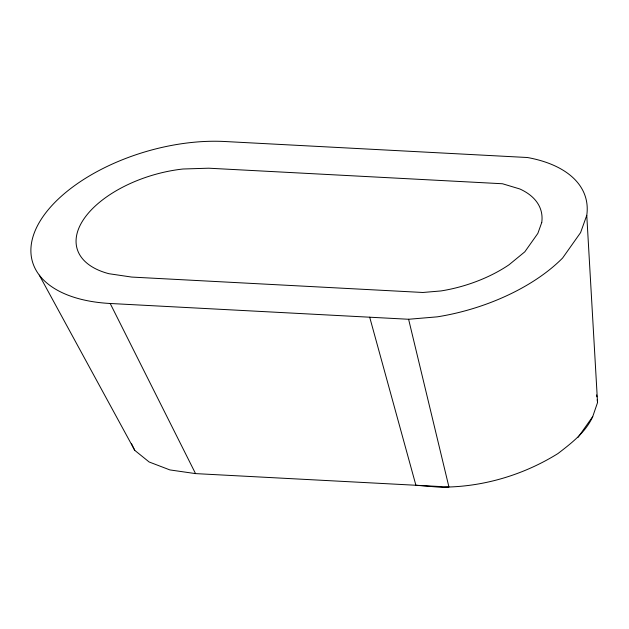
<?xml version="1.0" encoding="UTF-8"?>
<svg xmlns="http://www.w3.org/2000/svg" width="629" height="629" viewBox="0 0 629 629"><rect width="100%" height="100%" fill="white"/><g stroke="black" fill="none" stroke-linecap="round" stroke-linejoin="round"><path stroke-width="0.94" d="M592.715 416.626L597.55 402.536L586.771 215.33A142.728 75.213 -16.2 0 0 527.448 157.517L224.781 141.509A140.613 74.096 -16.2 0 0 43.48 215.936A140.613 74.096 -16.2 0 0 110.201 303.485L195.548 473.606L448.941 487.011C487.42 485.714 525.27 473.873 557.939 453.564C571.305 443.256 585.646 432.39 592.715 416.626L578.075 437.32M586.771 215.33L580.583 232.612L562.609 258.024A142.728 75.213 -16.2 0 1 437.281 316.843L408.606 319.265L110.201 303.485M195.548 473.606L169.877 469.918L149.144 461.985L134.748 450.348L39.289 275.125M131.422 443.5L134.748 450.348M369.695 317.205L415.903 485.258L443.248 487.491L448.941 487.011L408.606 319.265M596.614 394.926L596.85 396.828M597.196 399.682L597.55 402.536M541.742 222.509L537.85 233.398L524.822 251.812L509.073 264.746A96.229 50.705 -16.2 0 1 440.96 290.944L422.892 292.477L131.65 277.067L108.966 273.717A94.114 49.589 -16.2 0 1 84.49 218.106A94.114 49.589 -16.2 0 1 183.047 169.004L208.655 168.202L502.453 183.747L519.837 188.975A96.229 50.705 -16.2 0 1 541.742 222.509"/></g></svg>
